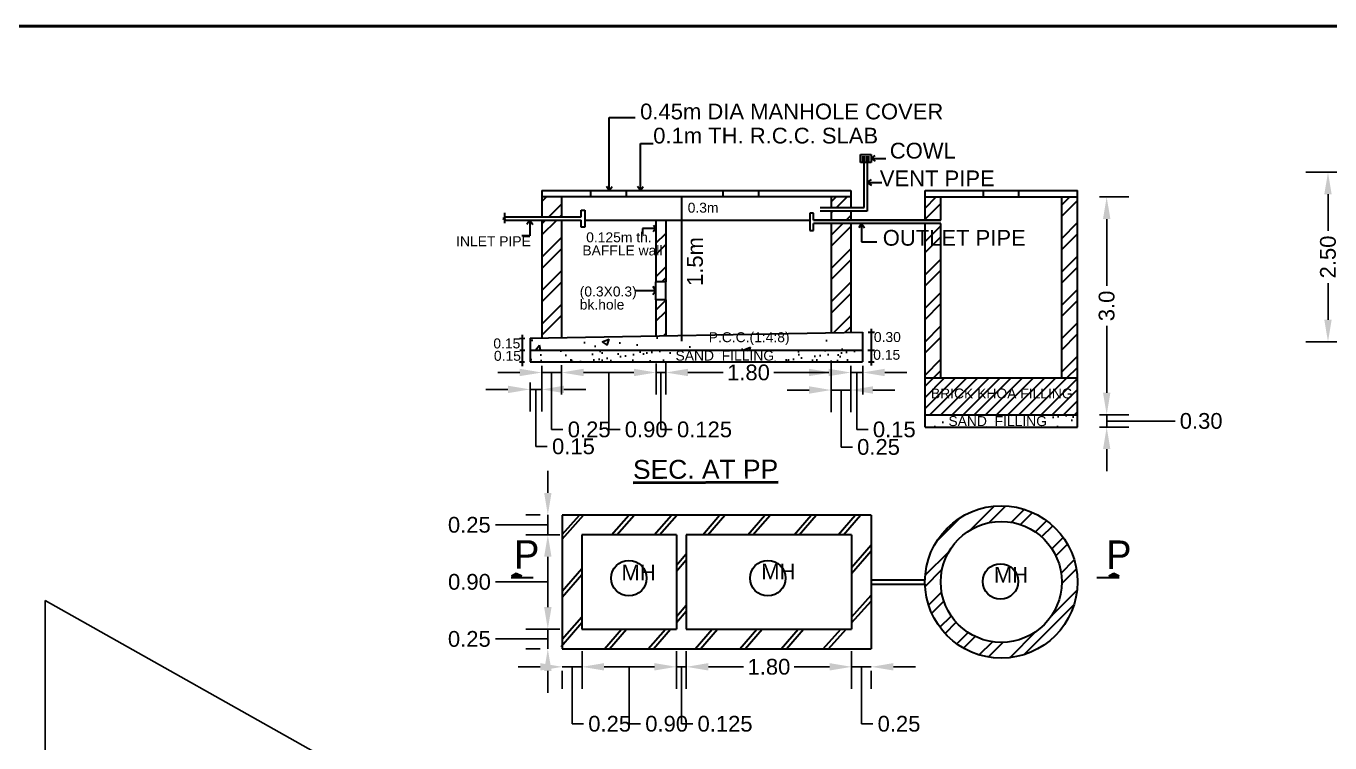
# Model space of a CAD drawing. Header units: metres. Extents: x 1217.9 to 1317.9, y 418.8 to 504.
# Drawn here: x 1248.06 to 1268.76, y 492.62 to 504 of the extents above; entities that cross this region are included whole.
import ezdxf

# ---------------------------------------------------------------- set-up
doc = ezdxf.new("R2010")
doc.units = ezdxf.units.M
doc.header["$MEASUREMENT"] = 0
doc.layers.add('Text', color=7, linetype='Continuous')
doc.layers.add('wall', color=92, linetype='Continuous', lineweight=50)
doc.styles.add('PreDCRFont', font='arial.ttf', dxfattribs={"height": 0.25})
doc.styles.add('style2', font='arial.ttf', dxfattribs={"height": 0.25})
doc.dimstyles.get("Standard").update_dxf_attribs({"dimtxt": 0.25, "dimasz": 0.35, "dimexe": 0.35, "dimexo": 0.35, "dimgap": 0.09, "dimtad": 0, "dimtoh": 1, "dimzin": 0, "dimdsep": 46, "dimtxsty": 'style2', "dimcen": 0.09, "dimadec": 0, "dimazin": 0, "dimtfac": 1, "dimtofl": 0, "dimtmove": 1, "dimatfit": 3, "dimfxl": 0.18, "dimtolj": 1, "dimtzin": 0, "dimarcsym": 0})
pattern_1 = [(45, (6782.09573, 87.0095), (-0.265165043, 0.265165043), []), (45, (6782.2725, 87.0095), (-0.265165043, 0.265165043), [])]

# ---------------------------------------------------------------- blocks, each defined once
blk = doc.blocks.new('*D94')
at = {"color": 0, "lineweight": -2, "transparency": 16777216}
for p, q in [((1256.065, 498.342), (1256.065, 497.884)), ((1256.252, 498.342), (1256.252, 497.884)), ((1255.715, 498.234), (1255.365, 498.234)), ((1256.065, 498.234), (1256.252, 498.234)), ((1256.158, 498.234), (1256.158, 497.328)), ((1256.602, 498.234), (1256.952, 498.234)), ((1256.158, 497.328), (1256.338, 497.328))]:
    blk.add_line(p, q, dxfattribs=at)
at = {"color": 0, "transparency": 16777216}
for points in [[(1255.715, 498.292), (1255.715, 498.175), (1256.065, 498.234)], [(1256.602, 498.292), (1256.602, 498.175), (1256.252, 498.234)]]:
    blk.add_solid(points, dxfattribs=at)
at = {"layer": 'Defpoints', "color": 0, "transparency": 16777216}
for p in [(1256.065, 498.692), (1256.252, 498.692), (1256.252, 498.234)]:
    blk.add_point(p, dxfattribs=at)
at = {"color": 0, "lineweight": -3, "transparency": 16777216, "insert": (1256.754, 497.328), "char_height": 0.25, "attachment_point": 5, "style": 'style2'}
blk.add_mtext('\\A1;0.15', dxfattribs=at)
blk = doc.blocks.new('*D95')
at = {"color": 0, "lineweight": -2, "transparency": 16777216}
for p, q in [((1255.902, 498.502), (1255.552, 498.502)), ((1256.252, 498.61), (1256.252, 498.152)), ((1256.252, 498.502), (1256.565, 498.502)), ((1256.408, 498.502), (1256.408, 497.597)), ((1256.565, 498.619), (1256.565, 498.152)), ((1256.915, 498.502), (1257.265, 498.502)), ((1256.408, 497.597), (1256.588, 497.597))]:
    blk.add_line(p, q, dxfattribs=at)
at = {"color": 0, "transparency": 16777216}
for points in [[(1255.902, 498.561), (1255.902, 498.444), (1256.252, 498.502)], [(1256.915, 498.561), (1256.915, 498.444), (1256.565, 498.502)]]:
    blk.add_solid(points, dxfattribs=at)
at = {"layer": 'Defpoints', "color": 0, "transparency": 16777216}
for p in [(1256.252, 498.96), (1256.565, 498.969), (1256.565, 498.502)]:
    blk.add_point(p, dxfattribs=at)
at = {"color": 0, "lineweight": -3, "transparency": 16777216, "insert": (1257.004, 497.597), "char_height": 0.25, "attachment_point": 5, "style": 'style2'}
blk.add_mtext('\\A1;0.25', dxfattribs=at)
blk = doc.blocks.new('*D96')
at = {"color": 0, "lineweight": -2, "transparency": 16777216}
for p, q in [((1256.565, 498.619), (1256.565, 498.152)), ((1256.915, 498.502), (1257.715, 498.502)), ((1257.315, 498.502), (1257.315, 497.597)), ((1258.065, 498.646), (1258.065, 498.152)), ((1257.315, 497.597), (1257.495, 497.597))]:
    blk.add_line(p, q, dxfattribs=at)
at = {"color": 0, "transparency": 16777216}
for points in [[(1256.915, 498.561), (1256.915, 498.444), (1256.565, 498.502)], [(1257.715, 498.561), (1257.715, 498.444), (1258.065, 498.502)]]:
    blk.add_solid(points, dxfattribs=at)
at = {"layer": 'Defpoints', "color": 0, "transparency": 16777216}
for p in [(1256.565, 498.969), (1258.065, 498.996), (1258.065, 498.502)]:
    blk.add_point(p, dxfattribs=at)
at = {"color": 0, "lineweight": -3, "transparency": 16777216, "insert": (1257.909, 497.597), "char_height": 0.25, "attachment_point": 5, "style": 'style2'}
blk.add_mtext('\\A1;0.90', dxfattribs=at)
blk = doc.blocks.new('*D97')
at = {"color": 0, "lineweight": -2, "transparency": 16777216}
for p, q in [((1257.715, 498.502), (1257.365, 498.502)), ((1258.065, 498.646), (1258.065, 498.152)), ((1258.065, 498.502), (1258.221, 498.502)), ((1258.143, 498.502), (1258.143, 497.597)), ((1258.221, 498.649), (1258.221, 498.152)), ((1258.571, 498.502), (1258.921, 498.502)), ((1258.143, 497.597), (1258.323, 497.597))]:
    blk.add_line(p, q, dxfattribs=at)
at = {"color": 0, "transparency": 16777216}
for points in [[(1257.715, 498.561), (1257.715, 498.444), (1258.065, 498.502)], [(1258.571, 498.561), (1258.571, 498.444), (1258.221, 498.502)]]:
    blk.add_solid(points, dxfattribs=at)
at = {"layer": 'Defpoints', "color": 0, "transparency": 16777216}
for p in [(1258.065, 498.996), (1258.221, 498.999), (1258.221, 498.502)]:
    blk.add_point(p, dxfattribs=at)
at = {"color": 0, "lineweight": -3, "transparency": 16777216, "insert": (1258.835, 497.597), "char_height": 0.25, "attachment_point": 5, "style": 'style2'}
blk.add_mtext('\\A1;0.125', dxfattribs=at)
blk = doc.blocks.new('*D98')
at = {"color": 0, "lineweight": -2, "transparency": 16777216}
for p, q in [((1260.846, 498.695), (1260.846, 498.152)), ((1258.221, 498.649), (1258.221, 498.152)), ((1258.571, 498.502), (1259.131, 498.502)), ((1260.496, 498.502), (1259.936, 498.502))]:
    blk.add_line(p, q, dxfattribs=at)
at = {"color": 0, "transparency": 16777216}
for points in [[(1258.571, 498.561), (1258.571, 498.444), (1258.221, 498.502)], [(1260.496, 498.561), (1260.496, 498.444), (1260.846, 498.502)]]:
    blk.add_solid(points, dxfattribs=at)
at = {"layer": 'Defpoints', "color": 0, "transparency": 16777216}
for p in [(1258.221, 498.999), (1260.846, 499.045), (1260.846, 498.502)]:
    blk.add_point(p, dxfattribs=at)
at = {"color": 0, "lineweight": -3, "transparency": 16777216, "insert": (1259.533, 498.502), "char_height": 0.25, "attachment_point": 5, "style": 'style2'}
blk.add_mtext('\\A1;1.80', dxfattribs=at)
blk = doc.blocks.new('*D99')
at = {"color": 0, "lineweight": -2, "transparency": 16777216}
for p, q in [((1260.846, 498.333), (1260.846, 497.874)), ((1261.158, 498.341), (1261.158, 497.874)), ((1260.496, 498.224), (1260.146, 498.224)), ((1260.846, 498.224), (1261.158, 498.224)), ((1261.002, 498.224), (1261.002, 497.319)), ((1261.508, 498.224), (1261.858, 498.224)), ((1261.002, 497.319), (1261.182, 497.319))]:
    blk.add_line(p, q, dxfattribs=at)
at = {"color": 0, "transparency": 16777216}
for points in [[(1260.496, 498.283), (1260.496, 498.166), (1260.846, 498.224)], [(1261.508, 498.283), (1261.508, 498.166), (1261.158, 498.224)]]:
    blk.add_solid(points, dxfattribs=at)
at = {"layer": 'Defpoints', "color": 0, "transparency": 16777216}
for p in [(1261.158, 498.691), (1260.846, 498.683), (1261.158, 498.224)]:
    blk.add_point(p, dxfattribs=at)
at = {"color": 0, "lineweight": -3, "transparency": 16777216, "insert": (1261.598, 497.319), "char_height": 0.25, "attachment_point": 5, "style": 'style2'}
blk.add_mtext('\\A1;0.25', dxfattribs=at)
blk = doc.blocks.new('*D100')
at = {"color": 0, "lineweight": -2, "transparency": 16777216}
for p, q in [((1260.808, 498.502), (1260.458, 498.502)), ((1261.158, 498.61), (1261.158, 498.152)), ((1261.158, 498.502), (1261.346, 498.502)), ((1261.252, 498.502), (1261.252, 497.597)), ((1261.346, 498.61), (1261.346, 498.152)), ((1261.696, 498.502), (1262.046, 498.502)), ((1261.252, 497.597), (1261.432, 497.597))]:
    blk.add_line(p, q, dxfattribs=at)
at = {"color": 0, "transparency": 16777216}
for points in [[(1260.808, 498.561), (1260.808, 498.444), (1261.158, 498.502)], [(1261.696, 498.561), (1261.696, 498.444), (1261.346, 498.502)]]:
    blk.add_solid(points, dxfattribs=at)
at = {"layer": 'Defpoints', "color": 0, "transparency": 16777216}
for p in [(1261.158, 498.96), (1261.346, 498.96), (1261.346, 498.502)]:
    blk.add_point(p, dxfattribs=at)
at = {"color": 0, "lineweight": -3, "transparency": 16777216, "insert": (1261.848, 497.597), "char_height": 0.25, "attachment_point": 5, "style": 'style2'}
blk.add_mtext('\\A1;0.15', dxfattribs=at)
blk = doc.blocks.new('*D107')
at = {"layer": 'Defpoints', "color": 0, "transparency": 16777216}
for p in [(1264.756, 497.83), (1265.22, 497.83), (1264.756, 497.635)]:
    blk.add_point(p, dxfattribs=at)
at = {"layer": 'Text', "color": 0, "lineweight": -2, "transparency": 16777216}
for p, q in [((1265.22, 498.18), (1265.22, 498.53)), ((1265.106, 497.83), (1265.57, 497.83)), ((1265.22, 497.635), (1265.22, 497.83)), ((1265.22, 497.732), (1266.126, 497.732)), ((1266.126, 497.732), (1266.306, 497.732)), ((1265.106, 497.635), (1265.57, 497.635)), ((1265.22, 497.285), (1265.22, 496.935))]:
    blk.add_line(p, q, dxfattribs=at)
at = {"layer": 'Text', "color": 0, "transparency": 16777216}
for points in [[(1265.162, 498.18), (1265.279, 498.18), (1265.22, 497.83)], [(1265.162, 497.285), (1265.279, 497.285), (1265.22, 497.635)]]:
    blk.add_solid(points, dxfattribs=at)
at = {"layer": 'Text', "color": 0, "lineweight": 30, "transparency": 16777216, "insert": (1266.72, 497.732), "char_height": 0.25, "attachment_point": 5, "style": 'style2'}
blk.add_mtext('\\A1;0.30', dxfattribs=at)
blk = doc.blocks.new('*D108')
at = {"layer": 'Defpoints', "color": 0, "transparency": 16777216}
for p in [(1264.756, 501.289), (1265.22, 501.289), (1264.756, 497.83)]:
    blk.add_point(p, dxfattribs=at)
at = {"layer": 'Text', "color": 0, "lineweight": -2, "transparency": 16777216}
for p, q in [((1265.106, 501.289), (1265.57, 501.289)), ((1265.22, 500.939), (1265.22, 499.876)), ((1265.22, 498.18), (1265.22, 499.242)), ((1265.106, 497.83), (1265.57, 497.83))]:
    blk.add_line(p, q, dxfattribs=at)
at = {"layer": 'Text', "color": 0, "transparency": 16777216}
for points in [[(1265.162, 500.939), (1265.279, 500.939), (1265.22, 501.289)], [(1265.162, 498.18), (1265.279, 498.18), (1265.22, 497.83)]]:
    blk.add_solid(points, dxfattribs=at)
at = {"layer": 'Text', "color": 0, "lineweight": 30, "transparency": 16777216, "insert": (1265.22, 499.559), "char_height": 0.25, "attachment_point": 5, "rotation": 90, "style": 'style2'}
blk.add_mtext('\\A1;3.0', dxfattribs=at)
blk = doc.blocks.new('*D101')
at = {"layer": 'Defpoints', "color": 0, "transparency": 16777216}
for p in [(1270.087, 501.681), (1268.734, 498.99), (1270.087, 498.99)]:
    blk.add_point(p, dxfattribs=at)
at = {"layer": 'Text', "color": 0, "lineweight": -2, "transparency": 16777216}
for p, q in [((1269.737, 501.681), (1268.384, 501.681)), ((1268.734, 501.331), (1268.734, 500.752)), ((1268.734, 499.34), (1268.734, 499.919)), ((1269.737, 498.99), (1268.384, 498.99))]:
    blk.add_line(p, q, dxfattribs=at)
at = {"layer": 'Text', "color": 0, "transparency": 16777216}
for points in [[(1268.675, 501.331), (1268.792, 501.331), (1268.734, 501.681)], [(1268.675, 499.34), (1268.792, 499.34), (1268.734, 498.99)]]:
    blk.add_solid(points, dxfattribs=at)
at = {"layer": 'Text', "color": 0, "lineweight": 30, "transparency": 16777216, "insert": (1268.734, 500.336), "char_height": 0.25, "attachment_point": 5, "rotation": 90, "style": 'style2'}
blk.add_mtext('\\A1;2.50', dxfattribs=at)
blk = doc.blocks.new('*D121')
at = {"color": 0, "lineweight": -2, "transparency": 16777216}
for p, q in [((1256.347, 496.59), (1256.347, 496.94)), ((1256.227, 496.24), (1255.997, 496.24)), ((1256.347, 496.24), (1256.347, 495.927)), ((1255.697, 496.083), (1255.517, 496.083)), ((1256.347, 496.083), (1255.697, 496.083)), ((1256.54, 495.927), (1255.997, 495.927)), ((1256.347, 495.577), (1256.347, 495.227))]:
    blk.add_line(p, q, dxfattribs=at)
at = {"color": 0, "transparency": 16777216}
for points in [[(1256.289, 496.59), (1256.406, 496.59), (1256.347, 496.24)], [(1256.289, 495.577), (1256.406, 495.577), (1256.347, 495.927)]]:
    blk.add_solid(points, dxfattribs=at)
at = {"layer": 'Defpoints', "color": 0, "transparency": 16777216}
for p in [(1256.577, 496.24), (1256.347, 495.927), (1256.89, 495.927)]:
    blk.add_point(p, dxfattribs=at)
at = {"color": 0, "lineweight": -3, "transparency": 16777216, "insert": (1255.101, 496.083), "char_height": 0.25, "attachment_point": 5, "style": 'style2'}
blk.add_mtext('\\A1;0.25', dxfattribs=at)
blk = doc.blocks.new('*D122')
at = {"color": 0, "lineweight": -2, "transparency": 16777216}
for p, q in [((1256.54, 495.927), (1255.997, 495.927)), ((1256.347, 495.577), (1256.347, 494.777)), ((1255.697, 495.177), (1255.517, 495.177)), ((1256.347, 495.177), (1255.697, 495.177)), ((1256.54, 494.427), (1255.997, 494.427))]:
    blk.add_line(p, q, dxfattribs=at)
at = {"color": 0, "transparency": 16777216}
for points in [[(1256.289, 495.577), (1256.406, 495.577), (1256.347, 495.927)], [(1256.289, 494.777), (1256.406, 494.777), (1256.347, 494.427)]]:
    blk.add_solid(points, dxfattribs=at)
at = {"layer": 'Defpoints', "color": 0, "transparency": 16777216}
for p in [(1256.89, 495.927), (1256.347, 494.427), (1256.89, 494.427)]:
    blk.add_point(p, dxfattribs=at)
at = {"color": 0, "lineweight": -3, "transparency": 16777216, "insert": (1255.103, 495.177), "char_height": 0.25, "attachment_point": 5, "style": 'style2'}
blk.add_mtext('\\A1;0.90', dxfattribs=at)
blk = doc.blocks.new('*D123')
at = {"color": 0, "lineweight": -2, "transparency": 16777216}
for p, q in [((1256.347, 494.777), (1256.347, 495.127)), ((1256.54, 494.427), (1255.997, 494.427)), ((1256.347, 494.427), (1256.347, 494.115)), ((1255.697, 494.271), (1255.517, 494.271)), ((1256.347, 494.271), (1255.697, 494.271)), ((1256.227, 494.115), (1255.997, 494.115)), ((1256.347, 493.765), (1256.347, 493.415))]:
    blk.add_line(p, q, dxfattribs=at)
at = {"color": 0, "transparency": 16777216}
for points in [[(1256.289, 494.777), (1256.406, 494.777), (1256.347, 494.427)], [(1256.289, 493.765), (1256.406, 493.765), (1256.347, 494.115)]]:
    blk.add_solid(points, dxfattribs=at)
at = {"layer": 'Defpoints', "color": 0, "transparency": 16777216}
for p in [(1256.89, 494.427), (1256.347, 494.115), (1256.577, 494.115)]:
    blk.add_point(p, dxfattribs=at)
at = {"color": 0, "lineweight": -3, "transparency": 16777216, "insert": (1255.101, 494.271), "char_height": 0.25, "attachment_point": 5, "style": 'style2'}
blk.add_mtext('\\A1;0.25', dxfattribs=at)
blk = doc.blocks.new('*D106')
at = {"color": 0, "lineweight": -2, "transparency": 16777216}
for p, q in [((1256.89, 494.077), (1256.89, 493.479)), ((1256.227, 493.829), (1255.877, 493.829)), ((1256.577, 493.829), (1256.89, 493.829)), ((1256.577, 493.765), (1256.577, 493.479)), ((1256.733, 493.829), (1256.733, 492.924)), ((1257.24, 493.829), (1257.59, 493.829)), ((1256.733, 492.924), (1256.913, 492.924))]:
    blk.add_line(p, q, dxfattribs=at)
at = {"color": 0, "transparency": 16777216}
for points in [[(1256.227, 493.888), (1256.227, 493.771), (1256.577, 493.829)], [(1257.24, 493.888), (1257.24, 493.771), (1256.89, 493.829)]]:
    blk.add_solid(points, dxfattribs=at)
at = {"layer": 'Defpoints', "color": 0, "transparency": 16777216}
for p in [(1256.89, 494.427), (1256.577, 494.115), (1256.89, 493.829)]:
    blk.add_point(p, dxfattribs=at)
at = {"color": 0, "lineweight": -3, "transparency": 16777216, "insert": (1257.329, 492.924), "char_height": 0.25, "attachment_point": 5, "style": 'style2'}
blk.add_mtext('\\A1;0.25', dxfattribs=at)
blk = doc.blocks.new('*D124')
at = {"color": 0, "lineweight": -2, "transparency": 16777216}
for p, q in [((1256.89, 494.077), (1256.89, 493.479)), ((1258.39, 494.077), (1258.39, 493.479)), ((1257.24, 493.829), (1258.04, 493.829)), ((1257.64, 493.829), (1257.64, 492.924)), ((1257.64, 492.924), (1257.82, 492.924))]:
    blk.add_line(p, q, dxfattribs=at)
at = {"color": 0, "transparency": 16777216}
for points in [[(1257.24, 493.888), (1257.24, 493.771), (1256.89, 493.829)], [(1258.04, 493.888), (1258.04, 493.771), (1258.39, 493.829)]]:
    blk.add_solid(points, dxfattribs=at)
at = {"layer": 'Defpoints', "color": 0, "transparency": 16777216}
for p in [(1256.89, 494.427), (1258.39, 494.427), (1258.39, 493.829)]:
    blk.add_point(p, dxfattribs=at)
at = {"color": 0, "lineweight": -3, "transparency": 16777216, "insert": (1258.234, 492.924), "char_height": 0.25, "attachment_point": 5, "style": 'style2'}
blk.add_mtext('\\A1;0.90', dxfattribs=at)
blk = doc.blocks.new('*D125')
at = {"color": 0, "lineweight": -2, "transparency": 16777216}
for p, q in [((1258.39, 494.077), (1258.39, 493.479)), ((1258.546, 494.077), (1258.546, 493.479)), ((1258.04, 493.829), (1257.69, 493.829)), ((1258.39, 493.829), (1258.546, 493.829)), ((1258.468, 493.829), (1258.468, 492.924)), ((1258.896, 493.829), (1259.246, 493.829)), ((1258.468, 492.924), (1258.648, 492.924))]:
    blk.add_line(p, q, dxfattribs=at)
at = {"color": 0, "transparency": 16777216}
for points in [[(1258.04, 493.888), (1258.04, 493.771), (1258.39, 493.829)], [(1258.896, 493.888), (1258.896, 493.771), (1258.546, 493.829)]]:
    blk.add_solid(points, dxfattribs=at)
at = {"layer": 'Defpoints', "color": 0, "transparency": 16777216}
for p in [(1258.39, 494.427), (1258.546, 494.427), (1258.546, 493.829)]:
    blk.add_point(p, dxfattribs=at)
at = {"color": 0, "lineweight": -3, "transparency": 16777216, "insert": (1259.161, 492.924), "char_height": 0.25, "attachment_point": 5, "style": 'style2'}
blk.add_mtext('\\A1;0.125', dxfattribs=at)
blk = doc.blocks.new('*D126')
at = {"color": 0, "lineweight": -2, "transparency": 16777216}
for p, q in [((1258.546, 494.077), (1258.546, 493.479)), ((1261.171, 494.077), (1261.171, 493.479)), ((1258.896, 493.829), (1259.456, 493.829)), ((1260.821, 493.829), (1260.261, 493.829))]:
    blk.add_line(p, q, dxfattribs=at)
at = {"color": 0, "transparency": 16777216}
for points in [[(1258.896, 493.888), (1258.896, 493.771), (1258.546, 493.829)], [(1260.821, 493.888), (1260.821, 493.771), (1261.171, 493.829)]]:
    blk.add_solid(points, dxfattribs=at)
at = {"layer": 'Defpoints', "color": 0, "transparency": 16777216}
for p in [(1258.546, 494.427), (1261.171, 494.427), (1261.171, 493.829)]:
    blk.add_point(p, dxfattribs=at)
at = {"color": 0, "lineweight": -3, "transparency": 16777216, "insert": (1259.858, 493.829), "char_height": 0.25, "attachment_point": 5, "style": 'style2'}
blk.add_mtext('\\A1;1.80', dxfattribs=at)
blk = doc.blocks.new('*D127')
at = {"color": 0, "lineweight": -2, "transparency": 16777216}
for p, q in [((1261.171, 494.077), (1261.171, 493.479)), ((1260.821, 493.829), (1260.471, 493.829)), ((1261.171, 493.829), (1261.483, 493.829)), ((1261.327, 493.829), (1261.327, 492.924)), ((1261.483, 493.765), (1261.483, 493.479)), ((1261.833, 493.829), (1262.183, 493.829)), ((1261.327, 492.924), (1261.507, 492.924))]:
    blk.add_line(p, q, dxfattribs=at)
at = {"color": 0, "transparency": 16777216}
for points in [[(1260.821, 493.888), (1260.821, 493.771), (1261.171, 493.829)], [(1261.833, 493.888), (1261.833, 493.771), (1261.483, 493.829)]]:
    blk.add_solid(points, dxfattribs=at)
at = {"layer": 'Defpoints', "color": 0, "transparency": 16777216}
for p in [(1261.171, 494.427), (1261.483, 494.115), (1261.483, 493.829)]:
    blk.add_point(p, dxfattribs=at)
at = {"color": 0, "lineweight": -3, "transparency": 16777216, "insert": (1261.923, 492.924), "char_height": 0.25, "attachment_point": 5, "style": 'style2'}
blk.add_mtext('\\A1;0.25', dxfattribs=at)

msp = doc.modelspace()

# ---------------------------------------------------------------- hatches: boundary and pattern name
at = {"layer": 'Text', "lineweight": 30}
h = msp.add_hatch(dxfattribs=at)
h.set_pattern_fill('ANSI32', color=256)
h.set_pattern_definition(pattern_1)
h.paths.add_polyline_path([(1256.5646, 501.2967), (1256.2521, 501.2967), (1256.2521, 500.9742), (1256.5646, 500.9742)])
h.paths.add_polyline_path([(1256.5646, 500.9217), (1256.2521, 500.9217), (1256.2521, 499.05), (1256.5646, 499.0555)])
h.paths.add_polyline_path([(1258.2208, 500.9217), (1258.0646, 500.9217), (1258.0646, 499.9416), (1258.2208, 499.9416)])
h.paths.add_polyline_path([(1258.2208, 499.6546), (1258.0646, 499.6546), (1258.0646, 499.0822), (1258.2208, 499.0849)])
h.paths.add_polyline_path([(1261.1583, 500.8691), (1260.8458, 500.8691), (1260.8458, 499.1315), (1261.1583, 499.1371)])
h.paths.add_polyline_path([(1261.1583, 501.0625), (1260.8458, 501.0625), (1260.8458, 500.9217), (1261.1583, 500.9217)])
h.paths.add_polyline_path([(1261.1583, 501.2967), (1260.8458, 501.2967), (1260.8458, 501.1213), (1261.1583, 501.1213)])
h = msp.add_hatch(dxfattribs=at)
h.set_pattern_fill('ANSI32', color=256)
h.set_pattern_definition(pattern_1)
h.paths.add_polyline_path([(1262.3359, 498.4167), (1262.5859, 498.4167), (1262.5859, 500.8691), (1262.3359, 500.8691)])
h.paths.add_polyline_path([(1262.3359, 500.9217), (1262.5859, 500.9217), (1262.5859, 501.289), (1262.3359, 501.289)])
h.paths.add_polyline_path([(1264.7564, 501.289), (1264.5064, 501.289), (1264.5064, 498.4167), (1264.7564, 498.4167)])
h.paths.add_polyline_path([(1261.6003, 500.4468), (1264.0003, 500.4468), (1264.0003, 500.8349), (1261.6003, 500.8349)], flags=9)
h = msp.add_hatch(dxfattribs=at)
h.set_pattern_fill('AR-CONC', color=256, scale=0.15625, style=0)
h.set_pattern_definition([(50, (1329.6004, 483.1681), (1.120719, -0.09805), [0.117188, -1.289062]), (355, (1329.6004, 483.1681), (-0.216799, 1.1753), [0.09375, -1.03125]), (100.4514, (1329.6938, 483.1599), (0.903921, 1.07725), [0.099594, -1.095535]), (46.1842, (1329.6004, 483.4806), (1.667564, -0.258623), [0.17578, -1.933594]), (96.6356, (1329.7393, 483.459), (1.46041, 1.52206), [0.14939, -1.6433]), (351.1842, (1329.6004, 483.4806), (1.46041, 1.52206), [0.140625, -1.546875]), (21, (1329.7566, 483.4025), (0.932667, -0.629092), [0.117188, -1.289062]), (326, (1329.7566, 483.4025), (0.38018, 1.133047), [0.09375, -1.03125]), (71.4514, (1329.8343, 483.3501), (1.312848, 0.503954), [0.099594, -1.095535]), (37.5, (1329.60037, 483.1681), (0.0189998, 0.5201466), [0, -1.01875, 0, -1.046875, 0, -1.035156]), (7.5, (1329.60037, 483.1681), (0.411046, 0.6162683), [0, -0.596875, 0, -0.9953125, 0, -0.3945312]), (327.5, (1329.25193, 483.1681), (0.8340976, -0.035242), [0, -0.390625, 0, -1.21875, 0, -1.6171875]), (317.5, (1329.0957, 483.1681), (0.9112284, 0.156414), [0, -0.5078125, 0, -0.809375, 0, -1.1484375])])
h.paths.add_polyline_path([(1256.0646, 499.0467), (1256.0646, 498.8592), (1261.3458, 498.8592), (1261.3458, 499.1404)])
h = msp.add_hatch(dxfattribs=at)
h.set_pattern_fill('AR-SAND', color=256, scale=0.15625, style=0)
h.set_pattern_definition([(37.5, (1329.60037, 483.16811), (-0.0098427, 0.3010662), [0, -0.2375, 0, -0.265625, 0, -0.25390625]), (7.5, (1329.60037, 483.1681), (0.2765276, 0.4409603), [0, -0.128125, 0, -0.2140625, 0, -0.08203125]), (327.5, (1329.40818, 483.1681), (0.4865847, 0.0008842), [0, -0.078125, 0, -0.28125, 0, -0.3671875]), (317.5, (1329.4082, 483.1681), (0.4697073, 0.1371368), [0, -0.0390625, 0, -0.184375, 0, -0.2109375])])
h.paths.add_polyline_path([(1261.3458, 498.6717), (1261.3458, 498.8592), (1256.0646, 498.8592), (1256.0646, 498.6717)])
h = msp.add_hatch(dxfattribs=at)
h.set_pattern_fill('ANSI31', color=256)
h.set_pattern_definition([(45, (6782.09573, 87.00952), (-0.0883883476, 0.0883883476), [])])
h.paths.add_polyline_path([(1262.3359, 498.4167), (1262.3359, 497.8297), (1264.7564, 497.8297), (1264.7564, 498.4167)])
h.paths.add_polyline_path([(1262.3895, 498.0469), (1264.7207, 498.0469), (1264.7207, 498.2914), (1262.3895, 498.2914)], flags=24)
h = msp.add_hatch(dxfattribs=at)
h.set_pattern_fill('AR-SAND', color=256, scale=0.15625, style=0)
h.set_pattern_definition([(37.5, (6782.09573, 87.00952), (-0.009842712, 0.301066214), [0, -0.2375, 0, -0.265625, 0, -0.25390625]), (7.5, (6782.09573, 87.0095), (0.27652761, 0.440960323), [0, -0.128125, 0, -0.2140625, 0, -0.08203125]), (327.5, (6781.90354, 87.00952), (0.486584666, 0.000884227), [0, -0.078125, 0, -0.28125, 0, -0.3671875]), (317.5, (6781.90354, 87.0095), (0.469707282, 0.137136807), [0, -0.0390625, 0, -0.184375, 0, -0.2109375])])
h.paths.add_polyline_path([(1262.3359, 497.8297), (1262.3359, 497.6353), (1264.7564, 497.6353), (1264.7564, 497.8297)])
h = msp.add_hatch(dxfattribs=at)
h.set_pattern_fill('ANSI32', color=256)
h.set_pattern_definition(pattern_1)
h.paths.add_polyline_path([(1264.7564, 495.1772, 1), (1262.3354, 495.1772, 1)])
h.paths.add_polyline_path([(1264.5064, 495.1772, -1), (1262.5854, 495.1772, -1)], flags=16)
for points in [[(1255.8471, 495.3124), (1255.7716, 495.2705), (1255.9338, 495.2705)], [(1265.3319, 495.3083), (1265.2564, 495.2664), (1265.4186, 495.2664)]]:
    msp.add_hatch(color=256, dxfattribs=at).paths.add_polyline_path(points)

# ---------------------------------------------------------------- linework, layer by layer
for p, q in [((1257.3226, 501.3904), (1257.3226, 502.5532)), ((1257.3226, 502.5532), (1257.7334, 502.5532)), ((1257.8175, 501.3904), (1257.8175, 502.1385)), ((1257.8175, 502.1385), (1258.0207, 502.1385)), ((1261.312, 501.9645), (1261.4783, 501.9645)), ((1261.312, 501.837), (1261.312, 501.9645)), ((1261.4783, 501.837), (1261.312, 501.837)), ((1261.3432, 501.9391), (1261.3432, 501.8542)), ((1261.3703, 501.1213), (1261.3703, 501.837)), ((1261.3743, 501.9391), (1261.3743, 501.8542)), ((1261.4112, 501.9391), (1261.4112, 501.8542)), ((1261.4194, 501.837), (1261.4194, 501.0625)), ((1261.4452, 501.8542), (1261.4452, 501.9391)), ((1261.4783, 501.9645), (1261.4783, 501.837)), ((1261.4783, 501.9007), (1261.5457, 501.9466)), ((1261.4783, 501.9007), (1261.5457, 501.8549)), ((1261.4783, 501.9007), (1261.7129, 501.9007)), ((1256.2521, 501.3904), (1256.2521, 500.9742)), ((1256.2521, 501.3904), (1257.0324, 501.3904)), ((1257.0324, 501.3904), (1257.5949, 501.3904)), ((1257.0324, 501.2967), (1257.0324, 501.3904)), ((1257.3226, 501.3904), (1257.2768, 501.4579)), ((1257.3226, 501.3904), (1257.3684, 501.4579)), ((1257.5949, 501.3904), (1259.1327, 501.3904)), ((1257.5949, 501.2967), (1257.5949, 501.3904)), ((1257.8175, 501.3904), (1257.7717, 501.4579)), ((1257.8175, 501.3904), (1257.8633, 501.4579)), ((1259.1327, 501.3904), (1259.6952, 501.3904)), ((1259.1327, 501.2967), (1259.1327, 501.3904)), ((1259.6952, 501.3904), (1261.1583, 501.3904)), ((1259.6952, 501.2967), (1259.6952, 501.3904)), ((1261.1583, 501.3904), (1261.1583, 501.1213)), ((1261.4194, 501.5209), (1261.4869, 501.5667)), ((1261.4194, 501.5209), (1261.4869, 501.4751)), ((1261.4194, 501.5209), (1261.649, 501.5209)), ((1262.3359, 500.9217), (1262.3359, 501.3904)), ((1262.3359, 501.3904), (1264.7564, 501.3904)), ((1263.2649, 501.289), (1263.2649, 501.3828)), ((1263.8274, 501.289), (1263.8274, 501.3828)), ((1264.7564, 497.6353), (1264.7564, 501.3904)), ((1256.2521, 501.2967), (1257.0324, 501.2967)), ((1256.5646, 501.2967), (1256.5646, 500.9742)), ((1257.0324, 501.2967), (1257.5949, 501.2967)), ((1257.5949, 501.2967), (1259.1327, 501.2967)), ((1258.472, 501.2967), (1258.472, 498.9986)), ((1259.1327, 501.2967), (1259.6952, 501.2967)), ((1259.6952, 501.2967), (1261.1583, 501.2967)), ((1260.8458, 501.2967), (1260.8458, 501.1213)), ((1262.3359, 501.289), (1264.7564, 501.289)), ((1262.5859, 500.9217), (1262.5859, 501.289)), ((1264.5064, 498.4167), (1264.5064, 501.289)), ((1255.6612, 501.0393), (1255.6612, 500.9496)), ((1255.6612, 500.9742), (1256.8754, 500.9742)), ((1256.8754, 500.9742), (1256.8754, 501.0821)), ((1256.8754, 501.0821), (1256.9342, 501.0821)), ((1256.9342, 501.0821), (1256.9342, 500.8076)), ((1260.5066, 501.0295), (1260.5066, 500.755)), ((1260.5655, 501.0295), (1260.5066, 501.0295)), ((1260.5655, 500.9217), (1260.5655, 501.0295)), ((1260.6735, 501.1213), (1261.3703, 501.1213)), ((1261.4194, 501.0625), (1260.6735, 501.0625)), ((1260.8458, 501.0625), (1260.8458, 500.9217)), ((1261.1583, 501.0625), (1261.1583, 500.9217)), ((1255.6612, 500.9496), (1255.6324, 500.946)), ((1255.6324, 500.946), (1255.6758, 500.9328)), ((1255.6758, 500.9328), (1255.6578, 500.9266)), ((1255.6578, 500.9266), (1255.6578, 500.8743)), ((1255.6578, 500.9217), (1256.8754, 500.9217)), ((1256.0613, 500.9217), (1256.0155, 500.8542)), ((1256.0613, 500.9217), (1256.1072, 500.8542)), ((1256.0613, 500.9217), (1256.0613, 500.6732)), ((1256.2521, 500.9217), (1256.2521, 499.05)), ((1256.5646, 500.9217), (1256.5646, 499.0554)), ((1256.8754, 500.8076), (1256.8754, 500.9217)), ((1256.9342, 500.8076), (1256.8754, 500.8076)), ((1256.9342, 500.9217), (1260.5066, 500.9217)), ((1258.0646, 500.7892), (1257.8523, 500.7892)), ((1257.8523, 500.7892), (1257.8523, 500.6926)), ((1258.0646, 500.7892), (1258.021, 500.7339)), ((1258.0646, 500.7892), (1258.0247, 500.8372)), ((1258.0646, 500.9217), (1258.0646, 499.9416)), ((1258.2208, 500.9217), (1258.2208, 499.9416)), ((1260.5066, 500.755), (1260.5655, 500.755)), ((1262.5859, 500.9217), (1260.5655, 500.9217)), ((1260.5655, 500.9217), (1262.5859, 500.9217)), ((1260.5655, 500.755), (1260.5655, 500.8691)), ((1262.5859, 500.8691), (1260.5655, 500.8691)), ((1260.8458, 500.8691), (1260.8458, 499.1313)), ((1261.1583, 500.8691), (1261.1583, 499.1371)), ((1261.3297, 500.8691), (1261.2839, 500.8016)), ((1261.3297, 500.8691), (1261.3755, 500.8016)), ((1261.3297, 500.8691), (1261.3297, 500.5775)), ((1262.3359, 497.6353), (1262.3359, 500.8691)), ((1262.5859, 498.4167), (1262.5859, 500.8691)), ((1256.0613, 500.6732), (1255.9336, 500.6732)), ((1261.3297, 500.5775), (1261.5691, 500.5775)), ((1258.0646, 499.6546), (1258.0646, 499.9416)), ((1258.2208, 499.9416), (1258.0646, 499.9416)), ((1258.2208, 499.6546), (1258.2208, 499.9416)), ((1258.0646, 499.7976), (1257.7294, 499.7976)), ((1258.0646, 499.7976), (1258.0136, 499.7339)), ((1258.0646, 499.7976), (1258.021, 499.8668)), ((1258.0646, 499.6546), (1258.0646, 499.0822)), ((1258.2208, 499.6546), (1258.0646, 499.6546)), ((1258.2208, 499.6546), (1258.2208, 499.0849)), ((1255.9378, 499.1011), (1255.9378, 498.6006)), ((1256.0646, 499.0467), (1261.3457, 499.1404)), ((1261.3458, 499.1404), (1261.3458, 498.6717)), ((1261.4333, 499.142), (1261.5324, 499.1437)), ((1261.4803, 499.1949), (1261.4803, 498.611)), ((1255.9001, 499.0437), (1255.9816, 499.0452)), ((1256.0646, 499.0467), (1256.0646, 498.6717)), ((1255.9021, 498.8592), (1255.9816, 498.8592)), ((1256.0646, 498.8592), (1261.3458, 498.8592)), ((1261.4267, 498.8592), (1261.5336, 498.8592)), ((1255.9001, 498.6717), (1255.9796, 498.6717)), ((1256.0646, 498.6717), (1261.3458, 498.6717)), ((1261.4401, 498.6717), (1261.5303, 498.6717)), ((1262.3308, 498.4167), (1264.7513, 498.4167)), ((1262.3359, 497.8297), (1264.7564, 497.8297)), ((1262.3359, 497.6353), (1264.7564, 497.6353)), ((1256.5772, 496.2397), (1256.5772, 494.1147)), ((1256.5772, 495.9277), (1256.8523, 496.2397)), ((1256.5772, 495.8568), (1256.9148, 496.2397)), ((1261.4835, 496.2397), (1256.5772, 496.2397)), ((1257.3603, 495.9272), (1257.6337, 496.2397)), ((1257.4434, 495.9272), (1257.7167, 496.2397)), ((1258.0347, 495.9272), (1258.3096, 496.2397)), ((1258.118, 495.9272), (1258.3929, 496.2397)), ((1258.8057, 495.9272), (1259.0746, 496.2397)), ((1258.8882, 495.9272), (1259.1571, 496.2397)), ((1259.5209, 495.9272), (1259.7932, 496.2397)), ((1259.6038, 495.9272), (1259.8761, 496.2397)), ((1260.2562, 495.9272), (1260.5266, 496.2397)), ((1260.3388, 495.9272), (1260.6092, 496.2397)), ((1260.9591, 495.9272), (1261.2283, 496.2397)), ((1261.0416, 495.9272), (1261.3108, 496.2397)), ((1261.4835, 496.2397), (1261.4835, 494.1147)), ((1256.8897, 495.9272), (1256.8897, 494.4272)), ((1258.3897, 495.9272), (1256.8897, 495.9272)), ((1258.3897, 495.9272), (1258.3897, 494.4272)), ((1258.546, 495.9272), (1258.546, 494.4272)), ((1261.171, 495.9272), (1258.546, 495.9272)), ((1261.171, 495.9272), (1261.171, 494.4272)), ((1258.3897, 495.4437), (1258.546, 495.6253)), ((1261.171, 495.4045), (1261.4835, 495.7645)), ((1261.171, 495.3092), (1261.4835, 495.6692)), ((1256.5772, 495.0319), (1256.8897, 495.3891)), ((1258.3897, 495.3479), (1258.546, 495.5295)), ((1255.7657, 495.25), (1256.1141, 495.25)), ((1255.8471, 495.3124), (1255.7716, 495.2705)), ((1255.7716, 495.2705), (1255.9338, 495.2705)), ((1255.9338, 495.2705), (1255.8471, 495.3124)), ((1256.5772, 494.9369), (1256.8897, 495.2942)), ((1261.4835, 495.2118), (1262.3359, 495.2118)), ((1265.0642, 495.25), (1265.4162, 495.25)), ((1265.3319, 495.3083), (1265.2564, 495.2664)), ((1265.2564, 495.2664), (1265.4186, 495.2664)), ((1265.4186, 495.2664), (1265.3319, 495.3083)), ((1261.171, 494.6192), (1261.4835, 494.9675)), ((1261.4835, 495.1425), (1262.3359, 495.1425)), ((1258.3897, 494.6292), (1258.546, 494.8085)), ((1261.171, 494.5256), (1261.4835, 494.8739)), ((1256.5772, 494.2703), (1256.8897, 494.6255)), ((1258.3897, 494.5341), (1258.546, 494.7134)), ((1256.558, 494.1538), (1256.8897, 494.5309)), ((1256.8897, 494.4272), (1258.3897, 494.4272)), ((1257.2462, 494.1147), (1257.5151, 494.4272)), ((1257.3287, 494.1147), (1257.5976, 494.4272)), ((1257.9413, 494.1147), (1258.2137, 494.4272)), ((1258.0242, 494.1147), (1258.2966, 494.4272)), ((1258.546, 494.4272), (1261.171, 494.4272)), ((1258.6878, 494.1147), (1258.9582, 494.4272)), ((1258.7705, 494.1147), (1259.0409, 494.4272)), ((1259.3979, 494.1147), (1259.6671, 494.4272)), ((1259.4804, 494.1147), (1259.7496, 494.4272)), ((1260.0514, 494.1147), (1260.3226, 494.4272)), ((1260.1341, 494.1147), (1260.4054, 494.4272)), ((1260.7184, 494.1147), (1260.9988, 494.4272)), ((1260.8024, 494.1147), (1261.0827, 494.4272)), ((1256.5772, 494.1147), (1261.4835, 494.1147))]:
    msp.add_line(p, q, dxfattribs=at)
at = {"layer": 'Text', "linetype": 'Continuous'}
for p in [(1248.3644, 489.8823), (1257.2608, 489.8823)]:
    msp.add_line(p, (1248.3644, 494.8839), dxfattribs=at)
at = {"layer": 'Text', "lineweight": 30}
for centre, radius in [((1263.5459, 495.1772), 1.2105), ((1263.5459, 495.1772), 0.9605), ((1257.6339, 495.2366), 0.2812), ((1259.8394, 495.2366), 0.2812), ((1263.5334, 495.1847), 0.2812)]:
    msp.add_circle(centre, radius, dxfattribs=at)
at = {"layer": 'wall'}
msp.add_lwpolyline([(1217.8903, 418.8176), (1317.8903, 418.8176), (1317.8903, 504.0023), (1217.8903, 504.0023)], close=True, dxfattribs=at)

# ---------------------------------------------------------------- texts
at = {"lineweight": -3, "style": 'PreDCRFont'}
msp.add_text('0.3m', height=0.1575, dxfattribs=at).set_placement((1258.5678, 501.04))
at = {"layer": 'Text', "lineweight": 30, "style": 'PreDCRFont'}
for s, height, p in [('0.45m DIA MANHOLE COVER', 0.25, (1257.8132, 502.5213)), ('0.1m TH. R.C.C. SLAB', 0.25, (1258.0207, 502.1385)), ('COWL', 0.25, (1261.7767, 501.8996)), ('VENT PIPE', 0.25, (1261.6184, 501.4597)), ('OUTLET PIPE', 0.25, (1261.665, 500.5158)), ('INLET PIPE', 0.1575, (1254.8918, 500.507)), ('0.125m th. ', 0.1575, (1256.9565, 500.5698)), ('BAFFLE wall', 0.1575, (1256.8958, 500.3614)), ('(0.3X0.3)', 0.1575, (1256.8538, 499.7098)), ('bk.hole', 0.1575, (1256.8538, 499.5015)), ('P.C.C.(1:4:8)', 0.1575, (1258.9019, 498.9837)), ('0.30', 0.1575, (1261.5241, 498.9864)), ('0.15', 0.1575, (1255.4822, 498.8848)), ('0.15', 0.1575, (1255.4918, 498.6883)), ('SAND  FILLING', 0.1575, (1258.3748, 498.6913)), ('0.15', 0.1575, (1261.5142, 498.7045)), ('BRICK KHOA FILLING', 0.1575, (1262.4303, 498.0904)), ('SAND  FILLING', 0.1575, (1262.7076, 497.6518)), ('MH', 0.25, (1257.5168, 495.2019)), ('MH', 0.25, (1259.7353, 495.2174)), ('MH', 0.25, (1263.4293, 495.1655))]:
    msp.add_text(s, height=height, dxfattribs=at).set_placement(p)
msp.add_text('1.5m', height=0.25, rotation=90, dxfattribs=at).set_placement((1258.8086, 499.8758))
at = {"layer": 'Text', "lineweight": 30}
for p in [(1255.8111, 495.3886), (1265.2132, 495.385)]:
    msp.add_text('P', height=0.45, dxfattribs=at).set_placement(p)
at = {"layer": 'wall', "lineweight": 50, "style": 'PreDCRFont'}
msp.add_text('%%USEC. AT PP', height=0.3, rotation=0.15, dxfattribs=at).set_placement((1257.6998, 496.8127))

# ---------------------------------------------------------------- dimensions: what is measured, and where the dimension line sits
at = {"lineweight": -3}
for base, p1, p2, text, picture, middle in [((1256.5646, 498.5023), (1256.2521, 498.9604), (1256.5646, 498.9692), '0.25', '*D95', (1256.6783, 497.5967)), ((1258.0646, 498.5023), (1256.5646, 498.9692), (1258.0646, 498.996), '0.90', '*D96', (1257.5846, 497.5967)), ((1258.2208, 498.5023), (1258.0646, 498.996), (1258.2208, 498.9987), '0.125', '*D97', (1258.4127, 497.5967)), ((1260.8458, 498.5023), (1258.2208, 498.9987), (1260.8458, 499.0451), '1.80', '*D98', (1259.5333, 498.5023)), ((1261.3458, 498.5023), (1261.1583, 498.9604), (1261.3458, 498.9604), '0.15', '*D100', (1261.5221, 497.5967)), ((1256.2521, 498.2338), (1256.0646, 498.692), (1256.2521, 498.692), '0.15', '*D94', (1256.4283, 497.3282)), ((1261.1583, 498.2244), (1260.8458, 498.6826), (1261.1583, 498.6913), '0.25', '*D99', (1261.2721, 497.3188)), ((1256.8897, 493.8294), (1256.5772, 494.1147), (1256.8897, 494.4272), '0.25', '*D106', (1257.0035, 492.9238)), ((1258.3897, 493.8294), (1256.8897, 494.4272), (1258.3897, 494.4272), '0.90', '*D124', (1257.9097, 492.9238)), ((1258.546, 493.8294), (1258.3897, 494.4272), (1258.546, 494.4272), '0.125', '*D125', (1258.7379, 492.9238)), ((1261.171, 493.8294), (1258.546, 494.4272), (1261.171, 494.4272), '1.80', '*D126', (1259.8585, 493.8294)), ((1261.4835, 493.8294), (1261.171, 494.4272), (1261.4835, 494.1147), '0.25', '*D127', (1261.5972, 492.9238))]:
    dim = msp.add_linear_dim(base=base, p1=p1, p2=p2, text=text, dimstyle='Standard', dxfattribs=at)
    dim.commit()
    dim.dimension.update_dxf_attribs({"geometry": picture, "text_midpoint": middle})
for base, p1, p2, text, picture, middle in [((1256.3472, 495.9272), (1256.5772, 496.2397), (1256.8897, 495.9272), '0.25', '*D121', (1255.4269, 496.0834)), ((1256.3472, 494.4272), (1256.8897, 495.9272), (1256.8897, 494.4272), '0.90', '*D122', (1255.4269, 495.1772)), ((1256.3472, 494.1147), (1256.8897, 494.4272), (1256.5772, 494.1147), '0.25', '*D123', (1255.4269, 494.2709))]:
    dim = msp.add_linear_dim(base=base, p1=p1, p2=p2, angle=90, text=text, dimstyle='Standard', dxfattribs=at)
    dim.commit()
    dim.dimension.update_dxf_attribs({"geometry": picture, "text_midpoint": middle})
at = {"layer": 'Text', "lineweight": 30}
for base, p1, p2, text, picture, middle in [((1268.7336, 498.99), (1270.0865, 501.6815), (1270.0865, 498.99), '2.50', '*D101', (1268.7336, 500.3357)), ((1265.2203, 501.289), (1264.7564, 497.8297), (1264.7564, 501.289), '3.0', '*D108', (1265.2203, 499.5593)), ((1265.2203, 497.8297), (1264.7564, 497.6353), (1264.7564, 497.8297), '0.30', '*D107', (1266.3962, 497.7325))]:
    dim = msp.add_linear_dim(base=base, p1=p1, p2=p2, angle=90, text=text, dimstyle='Standard', dxfattribs=at)
    dim.commit()
    dim.dimension.update_dxf_attribs({"geometry": picture, "text_midpoint": middle})

doc.saveas('drawing.dxf')
